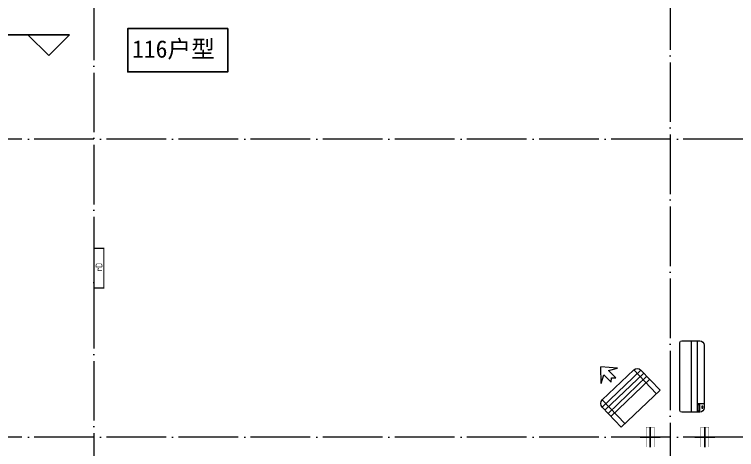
# Model space of a CAD drawing. Extents: x -518115 to 1124316, y -209821 to 1628073.
# Drawn here: x 842817 to 850087, y 442706 to 447089 of the extents above; entities that cross this region are included whole.
import ezdxf

# ---------------------------------------------------------------- set-up
doc = ezdxf.new("R2010")
doc.units = 0
doc.header["$LTSCALE"] = 1000
doc.header["$MEASUREMENT"] = 0
doc.linetypes.add('DASH', pattern=[0.35, 0.25, -0.1])
doc.linetypes.add('DOTE', pattern=[2.42, 2, -0.2, 0.02, -0.2])
for name, color, linetype in [('DIM_ELEV', 3, 'Continuous'), ('PUB_TEXT', 4, 'Continuous'), ('机电标识类', 1, 'Continuous')]:
    doc.layers.add(name, color=color, linetype=linetype)
for name, color, linetype, lineweight in [('DOTE', 19, 'DOTE', 9), ('EQUIP-消防', 3, 'Continuous', 20), ('平面-空调室内机', 176, 'Continuous', 9), ('平面-空调预留孔', 173, 'Continuous', 15), ('空调', 76, 'Continuous', 13)]:
    doc.layers.add(name, color=color, linetype=linetype, lineweight=lineweight)
doc.styles.add('房间名称', font='TSSDENG', dxfattribs={"width": 0.8, "bigfont": 'HZTXT'})
doc.styles.add('黑体', font='')
doc.styles.get('黑体').set_extended_font_data('SimHei')

# ---------------------------------------------------------------- blocks, each defined once
blk = doc.blocks.new('FSFSFSFSEG')
at = {"layer": 'EQUIP-消防', "const_width": 12.8}
blk.add_lwpolyline([(136866.6, 335152.5), (136466.6, 335152.5), (136466.6, 335052.5), (136866.6, 335052.5)], close=True, dxfattribs=at)
at = {"layer": 'PUB_TEXT', "color": 7, "true_color": 0xffffff, "style": '房间名称', "width": 0.8}
blk.add_text('rD', height=64.8, dxfattribs=at).set_placement((136633.7, 335069))
blk = doc.blocks.new('GHFHFHTFHCSDCS')
at = {"rotation": 89.99999999297357}
blk.add_blockref('FSFSFSFSEG', (771469.1, 230657.2), dxfattribs=at)
blk = doc.blocks.new('dasdasf1sa2f31as32f')
for p, q in [((-116, 585.6), (43.3, 640.5)), ((-22.8, 585.5), (-116, 585.6)), ((-22.8, 585.5), (-73.4, 493.2)), ((82.7, 476.6), (43.3, 640.5)), ((-269.8, 524.3), (-427.7, 236.5)), ((-269.8, 524.3), (113.7, 314)), ((32.4, 555.1), (-18.1, 462.9)), ((82.7, 476.6), (32.4, 555.1)), ((-473.5, 259.7), (-339.5, 504)), ((114.7, 208.4), (-359.1, 468.2)), ((134.6, 245.5), (-338.8, 505.1)), ((-31.3, 504.4), (-73.4, 493.2)), ((-18.1, 462.9), (-31.3, 504.4)), ((72.3, 131.9), (-401.1, 391.6)), ((92.6, 168.8), (-380.9, 428.5)), ((113.7, 314), (-44.2, 26.2)), ((0, 0), (-473.5, 259.7)), ((134, 244.4), (0, 0))]:
    blk.add_line(p, q)
for centre, start, end in [((-294.5, 479.4), 61.25933, 151.25933), ((89, 269), 331.25933, 61.25933)]:
    blk.add_arc(centre, 51.3, start, end)
blk = doc.blocks.new('dongkong')
blk.add_wipeout([(-603756, 210771), (-603756, 210570.8), (-603836, 210570.8), (-603836, 210771)])
at = {"layer": '机电标识类', "color": 250, "linetype": 'DASH', "ltscale": 400}
for p, q in [((-603796, 210771), (-603796, 210570.8)), ((-603896, 210670.7), (-603696, 210670.7))]:
    blk.add_line(p, q, dxfattribs=at)
at = {"layer": '空调', "color": 6, "linetype": 'DASH', "const_width": 2}
blk.add_lwpolyline([(-603756, 210771), (-603756, 210570.8), (-603836, 210570.8), (-603836, 210771)], close=True, dxfattribs=at)
blk = doc.blocks.new('GDGDRGDGDRGDR')
at = {"layer": '平面-空调预留孔', "xscale": -1, "rotation": 15.00000000331026}
blk.add_blockref('dasdasf1sa2f31as32f', (441626.3, 442932.1), dxfattribs=at)
at = {"layer": '平面-空调室内机', "ltscale": 0.3, "xscale": -1, "rotation": 180}
blk.add_blockref('dongkong', (1045712.6, 653502.9), dxfattribs=at)
blk = doc.blocks.new('A$C001338C2')
for p, q in [((845, 303.6), (55, 303.6)), ((109.1, 214.8), (109.1, 303.6)), ((0, 248.6), (0, 22)), ((900, 22), (900, 248.6)), ((22, 0), (878, 0))]:
    blk.add_line(p, q)
at = {"lineweight": 5}
for p, q in [((900, 214.8), (0, 214.8)), ((900, 143.2), (0, 143.2))]:
    blk.add_line(p, q, dxfattribs=at)
for points in [[(73.1, 275), (56.8, 275, -0.414214), (51.3, 280.5), (51.3, 283.4, -0.414214), (56.8, 288.9), (73.1, 288.9, -0.414214), (78.6, 283.4), (78.6, 280.5, -0.414214)], [(89.2, 226.4), (22.2, 226.4, -0.414214), (16.7, 231.9), (16.7, 243.1, -0.414214), (22.2, 248.6), (89.2, 248.6, -0.414214), (94.7, 243.1), (94.7, 231.9, -0.414214)]]:
    blk.add_lwpolyline(points, format="xyb", close=True)
for centre, radius, start, end in [((55, 248.6), 55, 90, 180), ((845, 248.6), 55, 360, 90), ((22, 22), 22, 180, 270), ((878, 22), 22, 270, 360)]:
    blk.add_arc(centre, radius, start, end)
blk = doc.blocks.new('GDGDGDSDA')
at = {"layer": 'DOTE', "linetype": 'DOTE', "ltscale": 0.3}
for p, q in [((435034.6, 370658.3), (435034.8, 359558.3)), ((440834.8, 367858.3), (440834.8, 359558.3)), ((471334.8, 366358.3), (417334.8, 366358.3)), ((471334.8, 363358.3), (417334.8, 363358.3))]:
    blk.add_line(p, q, dxfattribs=at)

msp = doc.modelspace()

# ---------------------------------------------------------------- linework, layer by layer
at = {"color": 1}
msp.add_lwpolyline([(844963.6, 446945.7), (843957.6, 446945.7), (843957.6, 446509.7), (844963.6, 446509.7)], close=True, dxfattribs=at)
at = {"layer": 'DIM_ELEV'}
for p, q in [((843371.7, 446884.9), (842440.8, 446884.9)), ((843161.7, 446674.9), (842951.7, 446884.9)), ((843161.7, 446674.9), (843371.7, 446884.9))]:
    msp.add_line(p, q, dxfattribs=at)

# ---------------------------------------------------------------- block references
for name, p in [('GHFHFHTFHCSDCS', (407300, 77208.4)), ('GDGDRGDGDRGDR', (407300, 0))]:
    msp.add_blockref(name, p)

# ---------------------------------------------------------------- texts
at = {"color": 1, "style": '黑体'}
msp.add_text('116户型', height=175, dxfattribs=at).set_placement((843999.9, 446653.5))

# ---------------------------------------------------------------- next in the draw order: block references
at = {"layer": '平面-空调室内机', "ltscale": 0.3, "xscale": -1, "rotation": 180}
msp.add_blockref('dongkong', (1453562.7, 653502.9), dxfattribs=at)
at = {"layer": '平面-空调预留孔', "xscale": -0.800000000046565, "yscale": 0.800000000046565, "zscale": 0.800000000046565, "rotation": 269.9999997665698}
msp.add_blockref('A$C001338C2', (849516.7, 443082.1), dxfattribs=at)

# ---------------------------------------------------------------- next in the draw order: block references
at = {"layer": '平面-空调室内机', "ltscale": 0.3, "rotation": 180}
msp.add_blockref('dongkong', (245970.6, 653502.9), dxfattribs=at)

# ---------------------------------------------------------------- next in the draw order: block references
msp.add_blockref('GDGDGDSDA', (408581.8, 79473.8))

doc.saveas('drawing.dxf')
